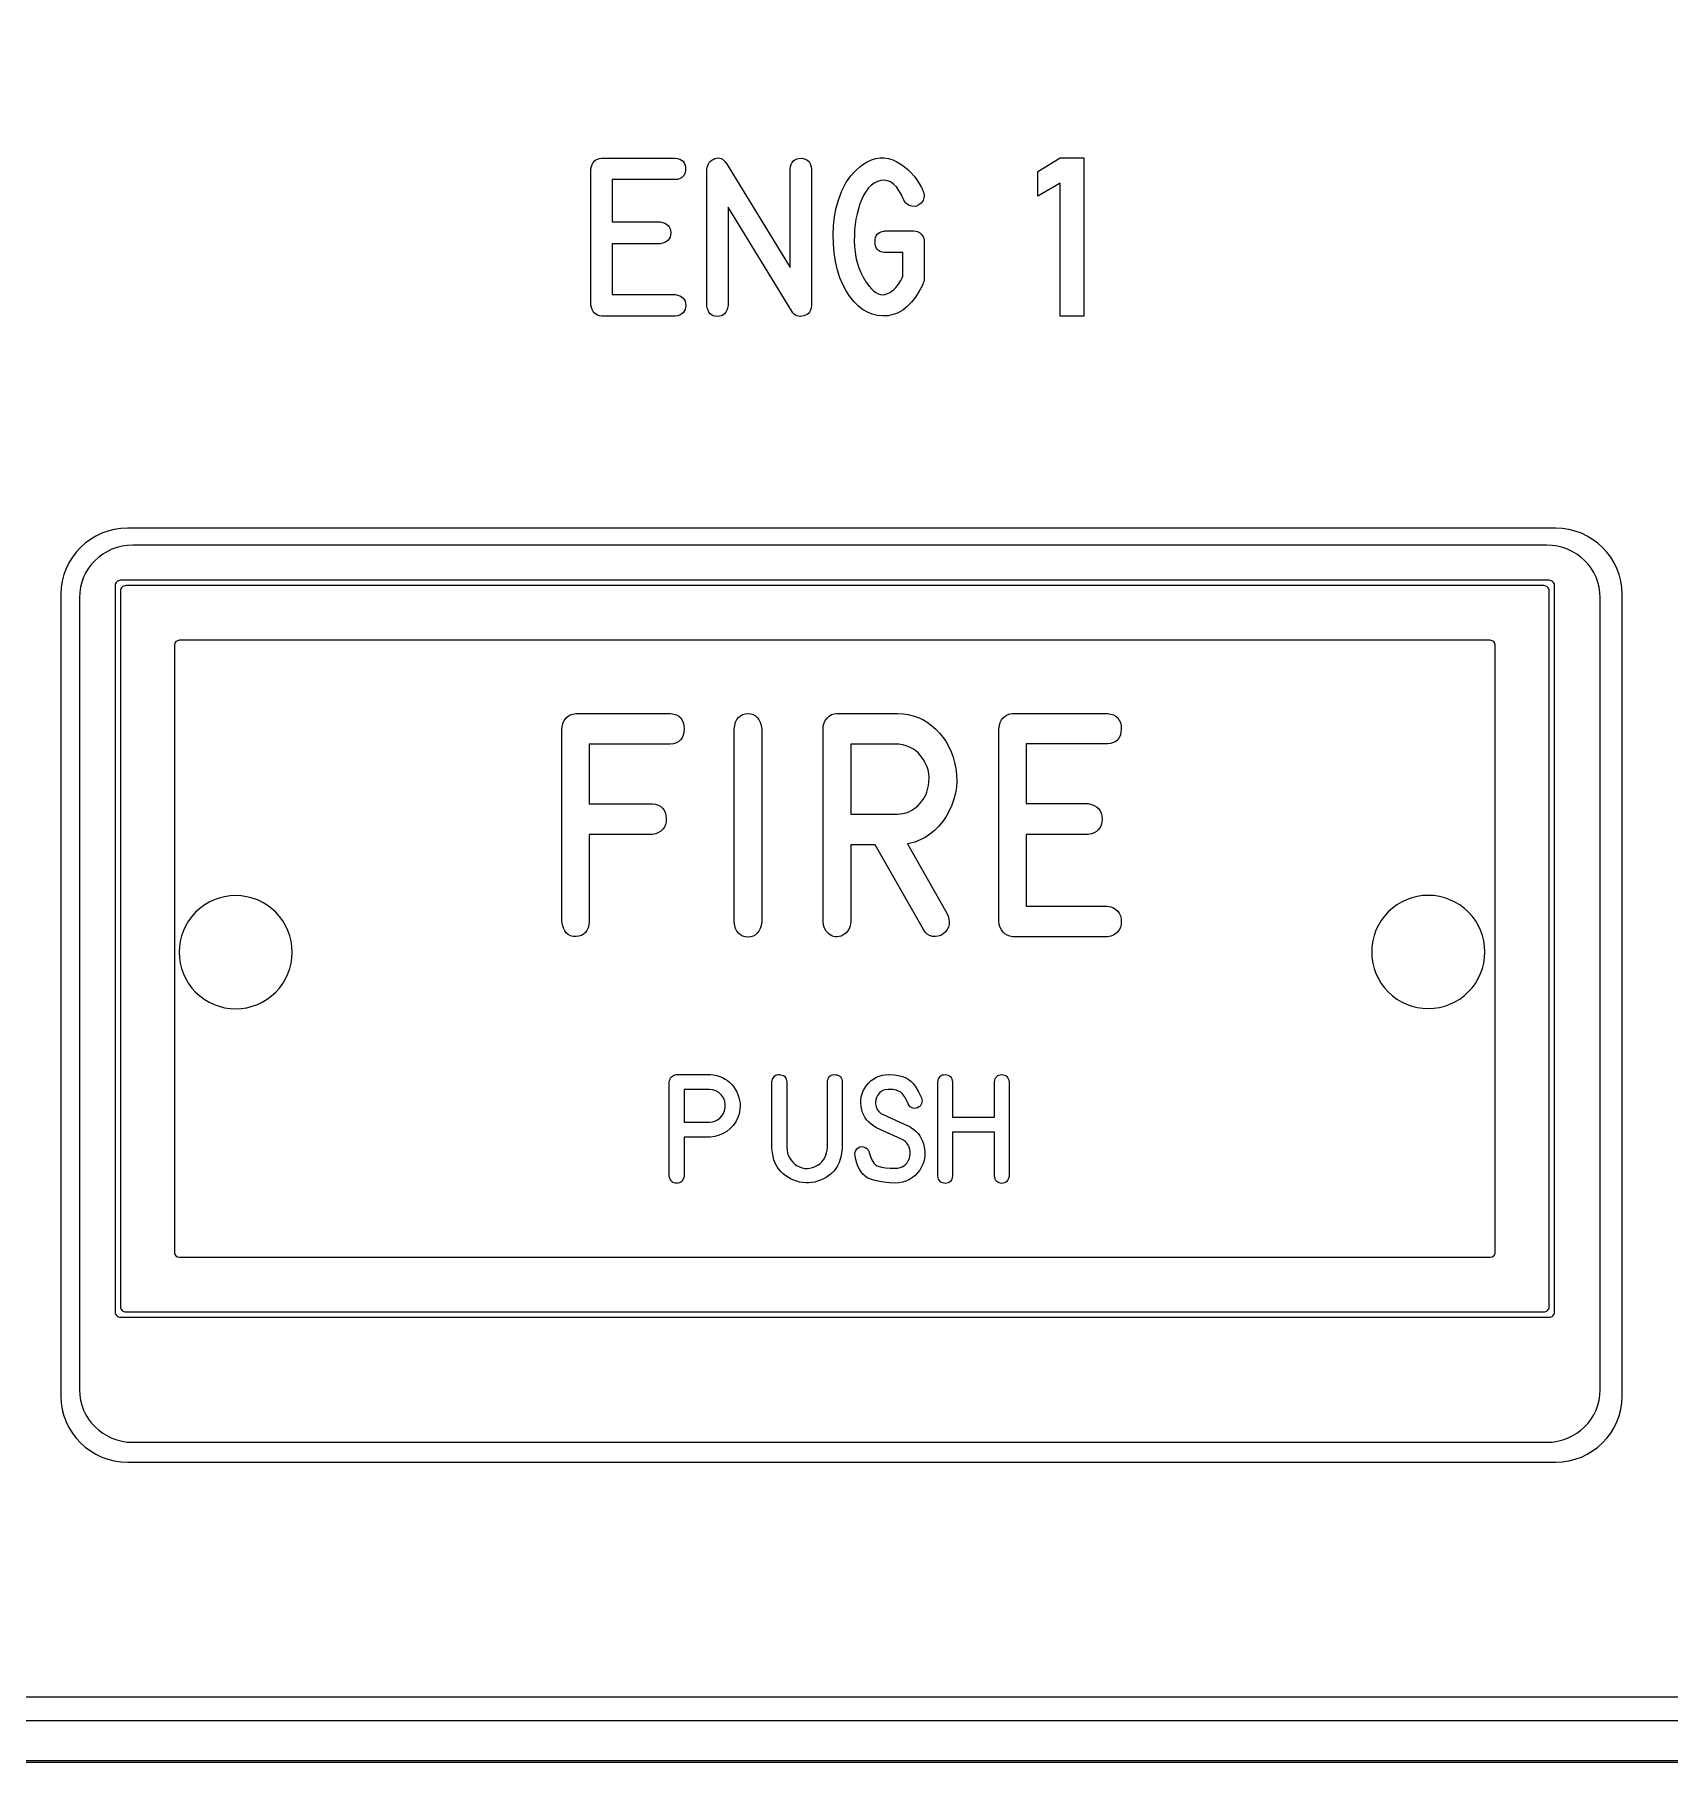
# Model space of a CAD drawing. Extents: x 361 to 684, y 82 to 686.
# Drawn here: x 399.1 to 460.4, y 574.2 to 639 of the extents above; entities that cross this region are included whole.
import ezdxf

# ---------------------------------------------------------------- set-up
doc = ezdxf.new("R2010")
doc.units = 0
for name, color, linetype in [('_BACKPANEL', 5, 'CONTINUOUS'), ('_ENGRAVING', 105, 'CONTINUOUS'), ('_LABELS', 30, 'CONTINUOUS'), ('_TOPLAYER', 1, 'CONTINUOUS')]:
    doc.layers.add(name, color=color, linetype=linetype)

msp = doc.modelspace()

# ---------------------------------------------------------------- linework, layer by layer
at = {"layer": '_BACKPANEL'}
for points in [[(683.837, 648.925), (683.837, 644.257), (683.837, 634.92), (683.837, 625.583), (683.837, 583.568), (683.837, 574.232), (361.5, 574.232), (361.5, 583.568), (361.5, 625.583), (361.5, 634.92), (361.5, 644.257), (361.5, 648.925)], [(404.337, 593.338), (404.352, 593.273), (404.391, 593.22), (404.45, 593.184), (404.521, 593.171), (453.654, 593.171), (453.725, 593.184), (453.784, 593.22), (453.823, 593.273), (453.837, 593.338), (453.837, 616.13), (453.823, 616.195), (453.784, 616.248), (453.725, 616.284), (453.654, 616.298), (404.521, 616.298), (404.45, 616.284), (404.391, 616.248), (404.352, 616.195), (404.337, 616.13)]]:
    msp.add_lwpolyline(points, close=True, dxfattribs=at)
at = {"layer": '_ENGRAVING'}
for points in [[(423.097, 633.567), (420.743, 633.567), (420.743, 631.984), (422.537, 631.984), (422.632, 631.964), (422.714, 631.935), (422.783, 631.897), (422.839, 631.85), (422.883, 631.794), (422.915, 631.729), (422.933, 631.655), (422.939, 631.571), (422.933, 631.488), (422.913, 631.414), (422.882, 631.349), (422.838, 631.293), (422.782, 631.246), (422.713, 631.209), (422.631, 631.181), (422.537, 631.162), (420.743, 631.162), (420.743, 629.26), (423.097, 629.26), (423.191, 629.24), (423.272, 629.212), (423.341, 629.174), (423.397, 629.127), (423.441, 629.072), (423.472, 629.007), (423.491, 628.934), (423.497, 628.852), (423.491, 628.769), (423.472, 628.696), (423.441, 628.632), (423.397, 628.577), (423.341, 628.531), (423.272, 628.493), (423.191, 628.465), (423.097, 628.446), (420.348, 628.446), (420.264, 628.463), (420.19, 628.49), (420.125, 628.526), (420.07, 628.572), (420.024, 628.629), (419.988, 628.695), (419.962, 628.771), (419.945, 628.857), (419.945, 633.969), (419.963, 634.059), (419.99, 634.138), (420.027, 634.206), (420.073, 634.262), (420.128, 634.307), (420.192, 634.341), (420.266, 634.363), (420.348, 634.375), (423.097, 634.375), (423.191, 634.361), (423.272, 634.337), (423.34, 634.303), (423.397, 634.257), (423.44, 634.201), (423.471, 634.134), (423.49, 634.056), (423.496, 633.968), (423.489, 633.88), (423.47, 633.802), (423.439, 633.736), (423.395, 633.68), (423.339, 633.636), (423.271, 633.602), (423.19, 633.579)], [(428.208, 628.846), (428.203, 628.773), (428.19, 628.708), (428.167, 628.649), (428.135, 628.597), (428.095, 628.552), (428.045, 628.515), (427.987, 628.484), (427.919, 628.459), (427.849, 628.444), (427.783, 628.439), (427.721, 628.445), (427.663, 628.461), (427.61, 628.488), (427.56, 628.525), (427.514, 628.573), (427.472, 628.632), (425.087, 632.531), (425.087, 628.846), (425.067, 628.751), (425.039, 628.669), (425.001, 628.599), (424.955, 628.542), (424.901, 628.498), (424.838, 628.466), (424.766, 628.447), (424.685, 628.441), (424.605, 628.447), (424.533, 628.466), (424.47, 628.498), (424.416, 628.542), (424.37, 628.599), (424.334, 628.669), (424.306, 628.751), (424.286, 628.846), (424.286, 633.958), (424.3, 634.03), (424.321, 634.096), (424.349, 634.155), (424.383, 634.208), (424.424, 634.254), (424.472, 634.294), (424.527, 634.327), (424.589, 634.354), (424.652, 634.372), (424.713, 634.379), (424.771, 634.374), (424.827, 634.357), (424.88, 634.329), (424.93, 634.289), (424.977, 634.238), (425.022, 634.175), (427.407, 630.27), (427.407, 633.958), (427.425, 634.055), (427.453, 634.139), (427.49, 634.209), (427.537, 634.267), (427.594, 634.312), (427.659, 634.343), (427.735, 634.362), (427.82, 634.367), (427.905, 634.36), (427.979, 634.34), (428.043, 634.308), (428.096, 634.263), (428.14, 634.205), (428.173, 634.135), (428.195, 634.053), (428.208, 633.958)], [(430.965, 630.835), (430.939, 630.837), (430.858, 630.853), (430.787, 630.879), (430.728, 630.914), (430.679, 630.96), (430.641, 631.015), (430.614, 631.08), (430.598, 631.155), (430.593, 631.24), (430.598, 631.325), (430.614, 631.4), (430.641, 631.465), (430.679, 631.52), (430.728, 631.565), (430.787, 631.601), (430.858, 631.626), (430.939, 631.642), (430.965, 631.648), (430.99, 631.648), (432.038, 631.648), (432.117, 631.64), (432.191, 631.618), (432.259, 631.58), (432.32, 631.528), (432.372, 631.465), (432.409, 631.396), (432.431, 631.321), (432.438, 631.24), (432.438, 629.772), (432.404, 629.697), (432.384, 629.651), (432.364, 629.607), (432.342, 629.564), (432.319, 629.52), (432.299, 629.477), (432.276, 629.434), (432.251, 629.39), (432.109, 629.167), (431.959, 628.974), (431.8, 628.811), (431.633, 628.679), (431.547, 628.625), (431.458, 628.578), (431.367, 628.538), (431.274, 628.507), (431.179, 628.483), (431.082, 628.466), (430.983, 628.458), (430.882, 628.457), (430.682, 628.476), (430.49, 628.524), (430.306, 628.599), (430.13, 628.703), (429.962, 628.835), (429.803, 628.995), (429.651, 629.183), (429.508, 629.399), (429.384, 629.631), (429.278, 629.891), (429.189, 630.179), (429.116, 630.494), (429.063, 630.825), (429.033, 631.16), (429.025, 631.498), (429.039, 631.84), (429.078, 632.18), (429.143, 632.511), (429.235, 632.834), (429.353, 633.149), (429.423, 633.3), (429.501, 633.443), (429.587, 633.578), (429.681, 633.706), (429.783, 633.825), (429.893, 633.936), (430.012, 634.039), (430.138, 634.134), (430.301, 634.235), (430.463, 634.31), (430.623, 634.361), (430.783, 634.387), (430.941, 634.387), (431.099, 634.363), (431.255, 634.314), (431.41, 634.24), (431.56, 634.149), (431.7, 634.05), (431.831, 633.941), (431.951, 633.824), (432.062, 633.699), (432.163, 633.564), (432.254, 633.421), (432.336, 633.269), (432.359, 633.223), (432.376, 633.182), (432.398, 633.139), (432.43, 633.007), (432.433, 632.947), (432.428, 632.889), (432.415, 632.834), (432.393, 632.783), (432.363, 632.735), (432.325, 632.69), (432.24, 632.62), (432.153, 632.577), (432.062, 632.559), (431.967, 632.567), (431.876, 632.597), (431.796, 632.646), (431.727, 632.714), (431.669, 632.8), (431.583, 632.995), (431.491, 633.161), (431.393, 633.296), (431.289, 633.403), (431.179, 633.48), (431.063, 633.527), (431.002, 633.539), (430.941, 633.544), (430.813, 633.532), (430.686, 633.495), (430.567, 633.438), (430.457, 633.359), (430.354, 633.26), (430.26, 633.141), (430.175, 633), (430.097, 632.84), (430.028, 632.658), (429.969, 632.471), (429.919, 632.281), (429.879, 632.087), (429.849, 631.889), (429.829, 631.688), (429.818, 631.484), (429.817, 631.276), (429.826, 631.065), (429.846, 630.855), (429.88, 630.652), (429.928, 630.456), (429.989, 630.267), (430.064, 630.084), (430.153, 629.909), (430.255, 629.74), (430.371, 629.578), (430.456, 629.477), (430.541, 629.394), (430.626, 629.331), (430.712, 629.286), (430.798, 629.26), (430.884, 629.253), (430.971, 629.264), (431.058, 629.295), (431.143, 629.339), (431.224, 629.391), (431.299, 629.453), (431.371, 629.523), (431.437, 629.601), (431.499, 629.688), (431.556, 629.784), (431.609, 629.888), (431.64, 629.952), (431.64, 630.835)], [(438.414, 628.452), (437.534, 628.452), (437.534, 633.43), (436.691, 632.953), (436.691, 633.867), (437.534, 634.39), (438.414, 634.39)], [(400.082, 587.968), (400.095, 587.714), (400.133, 587.467), (400.195, 587.229), (400.279, 587.001), (400.384, 586.784), (400.509, 586.579), (400.653, 586.388), (400.814, 586.212), (400.992, 586.051), (401.185, 585.908), (401.391, 585.784), (401.609, 585.679), (401.839, 585.596), (402.079, 585.535), (402.327, 585.497), (402.583, 585.484), (456.092, 585.484), (456.348, 585.497), (456.596, 585.535), (456.836, 585.596), (457.066, 585.679), (457.284, 585.784), (457.49, 585.908), (457.683, 586.051), (457.86, 586.212), (458.022, 586.388), (458.166, 586.579), (458.291, 586.784), (458.396, 587.001), (458.48, 587.229), (458.542, 587.467), (458.58, 587.714), (458.593, 587.968), (458.593, 618.02), (458.58, 618.274), (458.542, 618.521), (458.48, 618.759), (458.396, 618.987), (458.291, 619.204), (458.166, 619.409), (458.022, 619.6), (457.86, 619.776), (457.683, 619.937), (457.49, 620.08), (457.284, 620.204), (457.066, 620.309), (456.836, 620.392), (456.596, 620.453), (456.348, 620.491), (456.092, 620.504), (402.583, 620.504), (402.327, 620.491), (402.079, 620.453), (401.839, 620.392), (401.609, 620.309), (401.391, 620.204), (401.185, 620.08), (400.992, 619.937), (400.814, 619.776), (400.653, 619.6), (400.509, 619.409), (400.384, 619.204), (400.279, 618.987), (400.195, 618.759), (400.133, 618.521), (400.095, 618.274), (400.082, 618.02)], [(400.774, 588.206), (400.784, 588.005), (400.815, 587.809), (400.864, 587.62), (400.931, 587.439), (401.015, 587.266), (401.116, 587.104), (401.231, 586.952), (401.36, 586.812), (401.502, 586.684), (401.656, 586.571), (401.821, 586.472), (401.995, 586.389), (402.179, 586.323), (402.371, 586.274), (402.569, 586.244), (402.774, 586.234), (455.774, 586.234), (455.978, 586.244), (456.177, 586.274), (456.369, 586.323), (456.552, 586.389), (456.727, 586.472), (456.892, 586.571), (457.046, 586.684), (457.188, 586.812), (457.317, 586.952), (457.432, 587.104), (457.533, 587.266), (457.617, 587.439), (457.684, 587.62), (457.733, 587.809), (457.764, 588.005), (457.774, 588.206), (457.774, 617.894), (457.764, 618.096), (457.733, 618.292), (457.684, 618.481), (457.617, 618.662), (457.533, 618.834), (457.432, 618.997), (457.317, 619.149), (457.188, 619.289), (457.046, 619.416), (456.892, 619.53), (456.727, 619.628), (456.552, 619.712), (456.369, 619.778), (456.177, 619.826), (455.978, 619.856), (455.774, 619.867), (402.774, 619.867), (402.569, 619.856), (402.371, 619.826), (402.179, 619.778), (401.995, 619.712), (401.821, 619.628), (401.656, 619.53), (401.502, 619.416), (401.36, 619.289), (401.231, 619.149), (401.116, 618.997), (401.015, 618.834), (400.931, 618.662), (400.864, 618.481), (400.815, 618.292), (400.784, 618.096), (400.774, 617.894)]]:
    msp.add_lwpolyline(points, close=True, dxfattribs=at)
msp.add_lwpolyline([(490.859, 575.792), (367.86, 575.786), (367.769, 575.795), (367.685, 575.821), (367.608, 575.863), (367.542, 575.917), (367.487, 575.984), (367.445, 576.06), (367.419, 576.145), (367.41, 576.236), (367.419, 576.326), (367.445, 576.411), (367.486, 576.487), (367.541, 576.554), (367.607, 576.609), (367.683, 576.651), (367.767, 576.677), (367.858, 576.687), (490.859, 576.693)], dxfattribs=at)
at = {"layer": '_LABELS'}
for points in [[(402.312, 591.319, 0.414214), (402.512, 591.119), (455.662, 591.119, 0.414214), (455.862, 591.319), (455.862, 618.149, 0.414214), (455.662, 618.349), (402.512, 618.349, 0.414214), (402.312, 618.149)], [(406.631, 606.727, 0.414214), (404.51, 604.606, 0.414214), (406.631, 602.485, 0.414214), (408.752, 604.606, 0.414214)], [(451.33, 606.736, 0.414214), (449.208, 604.615, 0.414214), (451.33, 602.493, 0.414214), (453.451, 604.615, 0.414214)]]:
    msp.add_lwpolyline(points, format="xyb", close=True, dxfattribs=at)
for points in [[(418.853, 605.764), (418.853, 612.973), (418.875, 613.1), (418.91, 613.211), (418.957, 613.307), (419.016, 613.387), (419.087, 613.452), (419.171, 613.501), (419.266, 613.535), (419.374, 613.553), (422.928, 613.553), (423.048, 613.534), (423.151, 613.5), (423.239, 613.451), (423.311, 613.386), (423.367, 613.306), (423.407, 613.211), (423.431, 613.1), (423.439, 612.975), (423.43, 612.849), (423.406, 612.739), (423.366, 612.645), (423.309, 612.566), (423.236, 612.502), (423.147, 612.454), (423.042, 612.422), (422.921, 612.405), (419.884, 612.405), (419.884, 610.169), (422.253, 610.169), (422.371, 610.152), (422.475, 610.119), (422.562, 610.072), (422.634, 610.011), (422.691, 609.935), (422.732, 609.844), (422.757, 609.738), (422.767, 609.617), (422.76, 609.496), (422.737, 609.389), (422.698, 609.294), (422.642, 609.213), (422.569, 609.145), (422.48, 609.09), (422.375, 609.049), (422.253, 609.021), (419.884, 609.021), (419.884, 605.764), (419.868, 605.631), (419.839, 605.516), (419.797, 605.419), (419.742, 605.339), (419.673, 605.276), (419.591, 605.23), (419.495, 605.202), (419.387, 605.192), (419.278, 605.199), (419.181, 605.224), (419.096, 605.268), (419.023, 605.331), (418.962, 605.411), (418.913, 605.51), (418.877, 605.628)], [(426.352, 605.747), (426.326, 605.612), (426.289, 605.495), (426.24, 605.397), (426.18, 605.316), (426.109, 605.253), (426.027, 605.208), (425.933, 605.182), (425.828, 605.173), (425.723, 605.183), (425.63, 605.21), (425.548, 605.255), (425.477, 605.318), (425.418, 605.398), (425.37, 605.497), (425.334, 605.613), (425.309, 605.747), (425.309, 612.973), (425.334, 613.108), (425.37, 613.225), (425.418, 613.324), (425.477, 613.405), (425.548, 613.469), (425.63, 613.514), (425.723, 613.541), (425.828, 613.551), (425.933, 613.542), (426.027, 613.516), (426.109, 613.471), (426.18, 613.407), (426.24, 613.326), (426.289, 613.226), (426.326, 613.109), (426.352, 612.973)], [(433.283, 606.07), (433.332, 605.957), (433.363, 605.849), (433.375, 605.745), (433.368, 605.645), (433.342, 605.55), (433.297, 605.46), (433.233, 605.375), (433.151, 605.294), (433.059, 605.236), (432.961, 605.201), (432.857, 605.189), (432.745, 605.2), (432.638, 605.232), (432.546, 605.286), (432.47, 605.359), (432.409, 605.453), (430.599, 608.637), (429.681, 608.637), (429.681, 605.76), (429.677, 605.674), (429.663, 605.594), (429.64, 605.521), (429.609, 605.454), (429.568, 605.393), (429.518, 605.338), (429.459, 605.289), (429.391, 605.247), (429.319, 605.213), (429.248, 605.191), (429.179, 605.181), (429.11, 605.183), (429.043, 605.196), (428.977, 605.221), (428.912, 605.258), (428.848, 605.306), (428.759, 605.397), (428.696, 605.503), (428.658, 605.624), (428.646, 605.76), (428.646, 612.981), (428.655, 613.095), (428.683, 613.2), (428.729, 613.297), (428.794, 613.385), (428.873, 613.459), (428.96, 613.511), (429.056, 613.542), (429.16, 613.553), (431.44, 613.553), (431.642, 613.544), (431.838, 613.517), (432.026, 613.471), (432.208, 613.407), (432.383, 613.325), (432.552, 613.225), (432.713, 613.107), (432.868, 612.971), (433.012, 612.82), (433.142, 612.66), (433.258, 612.49), (433.359, 612.31), (433.446, 612.121), (433.519, 611.921), (433.577, 611.712), (433.621, 611.493), (433.649, 611.255), (433.656, 611.021), (433.642, 610.791), (433.607, 610.564), (433.55, 610.341), (433.473, 610.123), (433.375, 609.908), (433.256, 609.697), (433.12, 609.498), (432.975, 609.32), (432.818, 609.163), (432.651, 609.025), (432.473, 608.909), (432.285, 608.813), (432.086, 608.737), (431.877, 608.682), (431.807, 608.669)], [(439.305, 612.413), (436.261, 612.413), (436.261, 610.177), (438.581, 610.177), (438.704, 610.149), (438.809, 610.109), (438.899, 610.055), (438.972, 609.989), (439.029, 609.91), (439.069, 609.818), (439.093, 609.713), (439.101, 609.595), (439.092, 609.477), (439.068, 609.373), (439.027, 609.281), (438.97, 609.202), (438.897, 609.136), (438.808, 609.084), (438.703, 609.044), (438.581, 609.017), (436.261, 609.017), (436.261, 606.332), (439.305, 606.332), (439.426, 606.304), (439.531, 606.264), (439.62, 606.211), (439.693, 606.145), (439.75, 606.066), (439.79, 605.975), (439.814, 605.872), (439.822, 605.756), (439.814, 605.639), (439.79, 605.536), (439.75, 605.445), (439.693, 605.367), (439.62, 605.302), (439.531, 605.25), (439.426, 605.21), (439.305, 605.183), (435.751, 605.183), (435.642, 605.207), (435.546, 605.244), (435.462, 605.296), (435.391, 605.361), (435.332, 605.441), (435.285, 605.534), (435.251, 605.642), (435.229, 605.764), (435.229, 612.981), (435.253, 613.108), (435.288, 613.219), (435.335, 613.314), (435.394, 613.394), (435.465, 613.457), (435.549, 613.505), (435.644, 613.537), (435.751, 613.553), (439.305, 613.553), (439.426, 613.534), (439.531, 613.5), (439.62, 613.451), (439.693, 613.387), (439.749, 613.308), (439.789, 613.213), (439.813, 613.104), (439.821, 612.979), (439.812, 612.854), (439.788, 612.745), (439.747, 612.651), (439.691, 612.573), (439.618, 612.51), (439.53, 612.462), (439.425, 612.43)], [(431.44, 609.785), (431.533, 609.789), (431.624, 609.801), (431.713, 609.821), (431.8, 609.848), (431.886, 609.884), (431.97, 609.928), (432.052, 609.979), (432.132, 610.038), (432.208, 610.104), (432.278, 610.175), (432.341, 610.25), (432.398, 610.331), (432.448, 610.416), (432.492, 610.506), (432.529, 610.601), (432.56, 610.7), (432.595, 610.856), (432.615, 611.008), (432.618, 611.156), (432.607, 611.3), (432.579, 611.44), (432.536, 611.577), (432.477, 611.71), (432.402, 611.839), (432.315, 611.959), (432.221, 612.065), (432.119, 612.156), (432.009, 612.233), (431.891, 612.297), (431.766, 612.345), (431.632, 612.38), (431.491, 612.401), (429.681, 612.401), (429.681, 609.785)], [(424.385, 600.019), (424.422, 600.019), (424.545, 600.005), (424.662, 599.982), (424.775, 599.948), (424.883, 599.904), (424.98, 599.852), (425.07, 599.792), (425.152, 599.724), (425.228, 599.649), (425.295, 599.566), (425.356, 599.475), (425.409, 599.376), (425.454, 599.269), (425.491, 599.159), (425.517, 599.05), (425.533, 598.941), (425.537, 598.833), (425.532, 598.726), (425.515, 598.619), (425.488, 598.513), (425.451, 598.408), (425.373, 598.251), (425.279, 598.112), (425.168, 597.991), (425.041, 597.888), (424.9, 597.804), (424.75, 597.741), (424.591, 597.699), (424.422, 597.678), (424.385, 597.676), (423.437, 597.676), (423.437, 596.225), (423.425, 596.16), (423.406, 596.103), (423.381, 596.055), (423.35, 596.015), (423.312, 595.984), (423.268, 595.962), (423.217, 595.949), (423.16, 595.945), (423.102, 595.949), (423.052, 595.962), (423.007, 595.984), (422.97, 596.015), (422.939, 596.055), (422.914, 596.103), (422.896, 596.16), (422.884, 596.225), (422.884, 599.741), (422.895, 599.799), (422.911, 599.851), (422.934, 599.896), (422.963, 599.934), (422.999, 599.965), (423.04, 599.99), (423.088, 600.008), (423.142, 600.019), (423.16, 600.019)], [(429.362, 597.288), (429.362, 597.248), (429.354, 597.129), (429.329, 596.981), (429.293, 596.844), (429.247, 596.717), (429.191, 596.6), (429.125, 596.492), (429.048, 596.395), (428.962, 596.308), (428.865, 596.23), (428.762, 596.163), (428.657, 596.105), (428.551, 596.057), (428.443, 596.018), (428.334, 595.989), (428.222, 595.97), (428.109, 595.96), (427.994, 595.96), (427.88, 595.969), (427.768, 595.988), (427.659, 596.017), (427.552, 596.055), (427.447, 596.103), (427.345, 596.16), (427.246, 596.227), (427.148, 596.303), (427.058, 596.389), (426.979, 596.484), (426.91, 596.588), (426.853, 596.701), (426.806, 596.824), (426.77, 596.956), (426.746, 597.097), (426.732, 597.248), (426.732, 597.288), (426.732, 599.741), (426.737, 599.797), (426.753, 599.848), (426.808, 599.937), (426.841, 599.969), (426.878, 599.994), (426.919, 600.011), (426.963, 600.019), (427.012, 600.02), (427.065, 600.013), (427.116, 600), (427.16, 599.98), (427.197, 599.955), (427.228, 599.923), (427.251, 599.886), (427.268, 599.844), (427.282, 599.741), (427.282, 597.288), (427.295, 597.177), (427.318, 597.073), (427.351, 596.977), (427.396, 596.888), (427.45, 596.806), (427.515, 596.731), (427.591, 596.664), (427.677, 596.603), (427.769, 596.554), (427.863, 596.52), (427.957, 596.5), (428.053, 596.495), (428.149, 596.505), (428.247, 596.53), (428.347, 596.569), (428.447, 596.623), (428.532, 596.682), (428.604, 596.749), (428.665, 596.823), (428.713, 596.906), (428.752, 596.995), (428.781, 597.088), (428.802, 597.186), (428.814, 597.288), (428.814, 599.741), (428.818, 599.795), (428.832, 599.851), (428.853, 599.9), (428.88, 599.94), (428.914, 599.972), (428.954, 599.995), (429, 600.01), (429.053, 600.017), (429.113, 600.015), (429.171, 600.006), (429.222, 599.989), (429.265, 599.966), (429.3, 599.935), (429.327, 599.897), (429.347, 599.852), (429.358, 599.8), (429.362, 599.741)], [(431.802, 598.113), (431.833, 598.1), (431.868, 598.082), (431.899, 598.064), (431.929, 598.045), (431.962, 598.026), (432.054, 597.958), (432.136, 597.884), (432.21, 597.804), (432.274, 597.718), (432.329, 597.625), (432.375, 597.526), (432.412, 597.421), (432.44, 597.31), (432.461, 597.128), (432.455, 596.942), (432.432, 596.809), (432.393, 596.681), (432.339, 596.559), (432.269, 596.441), (432.186, 596.333), (432.094, 596.238), (431.992, 596.155), (431.88, 596.086), (431.753, 596.027), (431.623, 595.985), (431.492, 595.959), (431.359, 595.951), (431.135, 595.958), (430.916, 595.981), (430.703, 596.018), (430.494, 596.069), (430.395, 596.105), (430.303, 596.153), (430.218, 596.214), (430.141, 596.287), (430.072, 596.372), (430.009, 596.47), (429.954, 596.58), (429.907, 596.703), (429.872, 596.838), (429.844, 596.977), (429.838, 597.047), (429.847, 597.112), (429.872, 597.173), (429.914, 597.23), (429.966, 597.276), (430.024, 597.306), (430.088, 597.318), (430.158, 597.314), (430.23, 597.29), (430.289, 597.249), (430.337, 597.192), (430.373, 597.119), (430.379, 597.101), (430.435, 596.907), (430.469, 596.826), (430.508, 596.756), (430.551, 596.697), (430.598, 596.649), (430.65, 596.612), (430.706, 596.586), (430.834, 596.55), (430.985, 596.525), (431.158, 596.512), (431.355, 596.51), (431.447, 596.516), (431.531, 596.533), (431.608, 596.561), (431.677, 596.601), (431.739, 596.653), (431.793, 596.716), (431.84, 596.79), (431.88, 596.876), (431.904, 596.958), (431.916, 597.042), (431.914, 597.128), (431.899, 597.215), (431.872, 597.3), (431.835, 597.377), (431.788, 597.446), (431.729, 597.509), (431.664, 597.557), (431.581, 597.602), (430.678, 598.006), (430.648, 598.022), (430.543, 598.085), (430.448, 598.154), (430.363, 598.229), (430.289, 598.311), (430.226, 598.399), (430.173, 598.493), (430.13, 598.594), (430.098, 598.7), (430.072, 598.826), (430.06, 598.948), (430.062, 599.068), (430.078, 599.184), (430.108, 599.296), (430.152, 599.406), (430.209, 599.512), (430.28, 599.614), (430.362, 599.709), (430.449, 599.792), (430.543, 599.861), (430.643, 599.918), (430.749, 599.962), (430.861, 599.994), (430.979, 600.013), (431.103, 600.019), (431.318, 600.013), (431.521, 599.975), (431.619, 599.949), (431.718, 599.91), (431.833, 599.846), (431.935, 599.771), (432.022, 599.685), (432.094, 599.588), (432.219, 599.374), (432.33, 599.144), (432.348, 599.092), (432.355, 599.045), (432.354, 598.999), (432.345, 598.956), (432.328, 598.915), (432.28, 598.84), (432.239, 598.804), (432.187, 598.773), (432.132, 598.756), (432.075, 598.752), (432.016, 598.76), (431.959, 598.78), (431.909, 598.814), (431.867, 598.86), (431.831, 598.919), (431.723, 599.155), (431.691, 599.213), (431.653, 599.265), (431.61, 599.313), (431.562, 599.355), (431.479, 599.402), (431.39, 599.434), (431.263, 599.456), (431.083, 599.462), (430.96, 599.446), (430.905, 599.428), (430.853, 599.403), (430.805, 599.37), (430.76, 599.331), (430.683, 599.231), (430.644, 599.157), (430.619, 599.078), (430.609, 598.995), (430.613, 598.907), (430.636, 598.803), (430.678, 598.711), (430.738, 598.632), (430.816, 598.565), (430.834, 598.552), (430.855, 598.539), (430.877, 598.529), (430.9, 598.519)], [(432.945, 596.22), (432.945, 599.737), (432.958, 599.804), (432.978, 599.862), (433.004, 599.911), (433.037, 599.95), (433.076, 599.981), (433.121, 600.003), (433.172, 600.015), (433.23, 600.018), (433.287, 600.013), (433.338, 599.999), (433.382, 599.976), (433.418, 599.945), (433.448, 599.906), (433.471, 599.858), (433.487, 599.802), (433.495, 599.737), (433.495, 598.422), (435.066, 598.422), (435.066, 599.737), (435.08, 599.803), (435.099, 599.86), (435.124, 599.908), (435.156, 599.947), (435.193, 599.978), (435.237, 600), (435.287, 600.014), (435.342, 600.018), (435.398, 600.014), (435.448, 600.001), (435.492, 599.979), (435.529, 599.948), (435.561, 599.909), (435.587, 599.86), (435.607, 599.803), (435.62, 599.737), (435.62, 596.22), (435.607, 596.154), (435.587, 596.097), (435.561, 596.049), (435.529, 596.009), (435.492, 595.979), (435.448, 595.957), (435.398, 595.944), (435.342, 595.94), (435.287, 595.945), (435.237, 595.958), (435.193, 595.98), (435.156, 596.01), (435.124, 596.05), (435.099, 596.098), (435.08, 596.154), (435.066, 596.22), (435.066, 597.857), (433.495, 597.857), (433.495, 596.22), (433.487, 596.155), (433.471, 596.099), (433.448, 596.052), (433.418, 596.013), (433.382, 595.982), (433.338, 595.96), (433.287, 595.946), (433.23, 595.941), (433.172, 595.944), (433.121, 595.957), (433.076, 595.978), (433.037, 596.009), (433.004, 596.048), (432.978, 596.096), (432.958, 596.153)], [(424.385, 599.458), (423.437, 599.458), (423.437, 598.239), (424.385, 598.239), (424.493, 598.248), (424.595, 598.277), (424.69, 598.324), (424.778, 598.39), (424.855, 598.47), (424.914, 598.56), (424.955, 598.659), (424.978, 598.768), (424.982, 598.901), (424.96, 599.026), (424.91, 599.142), (424.834, 599.25), (424.738, 599.341), (424.632, 599.406), (424.514, 599.445)]]:
    msp.add_lwpolyline(points, close=True, dxfattribs=at)
at = {"layer": '_TOPLAYER'}
msp.add_lwpolyline([(402.112, 591.119, 0.414214), (402.312, 590.919), (455.862, 590.919, 0.414214), (456.062, 591.119), (456.062, 618.349, 0.414214), (455.862, 618.549), (402.312, 618.549, 0.414214), (402.112, 618.349)], format="xyb", close=True, dxfattribs=at)
msp.add_lwpolyline([(363.769, 574.3), (455.859, 574.3), (503.697, 574.3)], dxfattribs=at)

doc.saveas('drawing.dxf')
